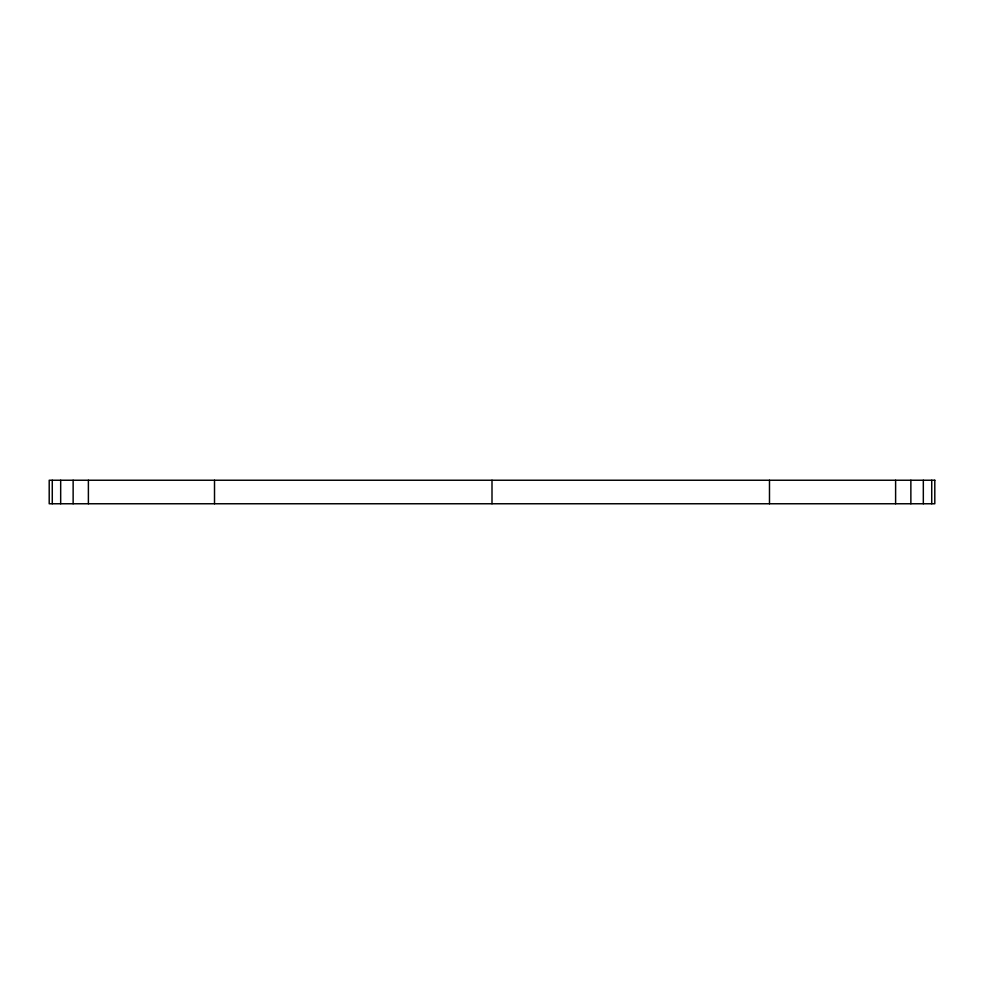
<?xml version="1.0" encoding="UTF-8"?>
<svg xmlns="http://www.w3.org/2000/svg" width="984" height="984" viewBox="0 0 984 984"><rect width="100%" height="100%" fill="white"/><g stroke="black" fill="none" stroke-linecap="round" stroke-linejoin="round"><path stroke-width="1.48" d="M931.725 480.241L931.725 503.759M923.324 480.241L923.324 503.759M910.864 480.241L910.864 503.759M895.612 480.241L895.612 503.759M769.488 480.241L769.488 503.759M492 480.241L492 503.759M214.512 480.241L214.512 503.759M88.388 480.241L88.388 503.759M73.136 480.241L73.136 503.759M60.676 480.241L60.676 503.759M52.275 480.241L52.275 503.759M934.8 480.241L49.2 480.241L49.2 503.759L934.8 503.759L934.8 480.241"/></g></svg>
